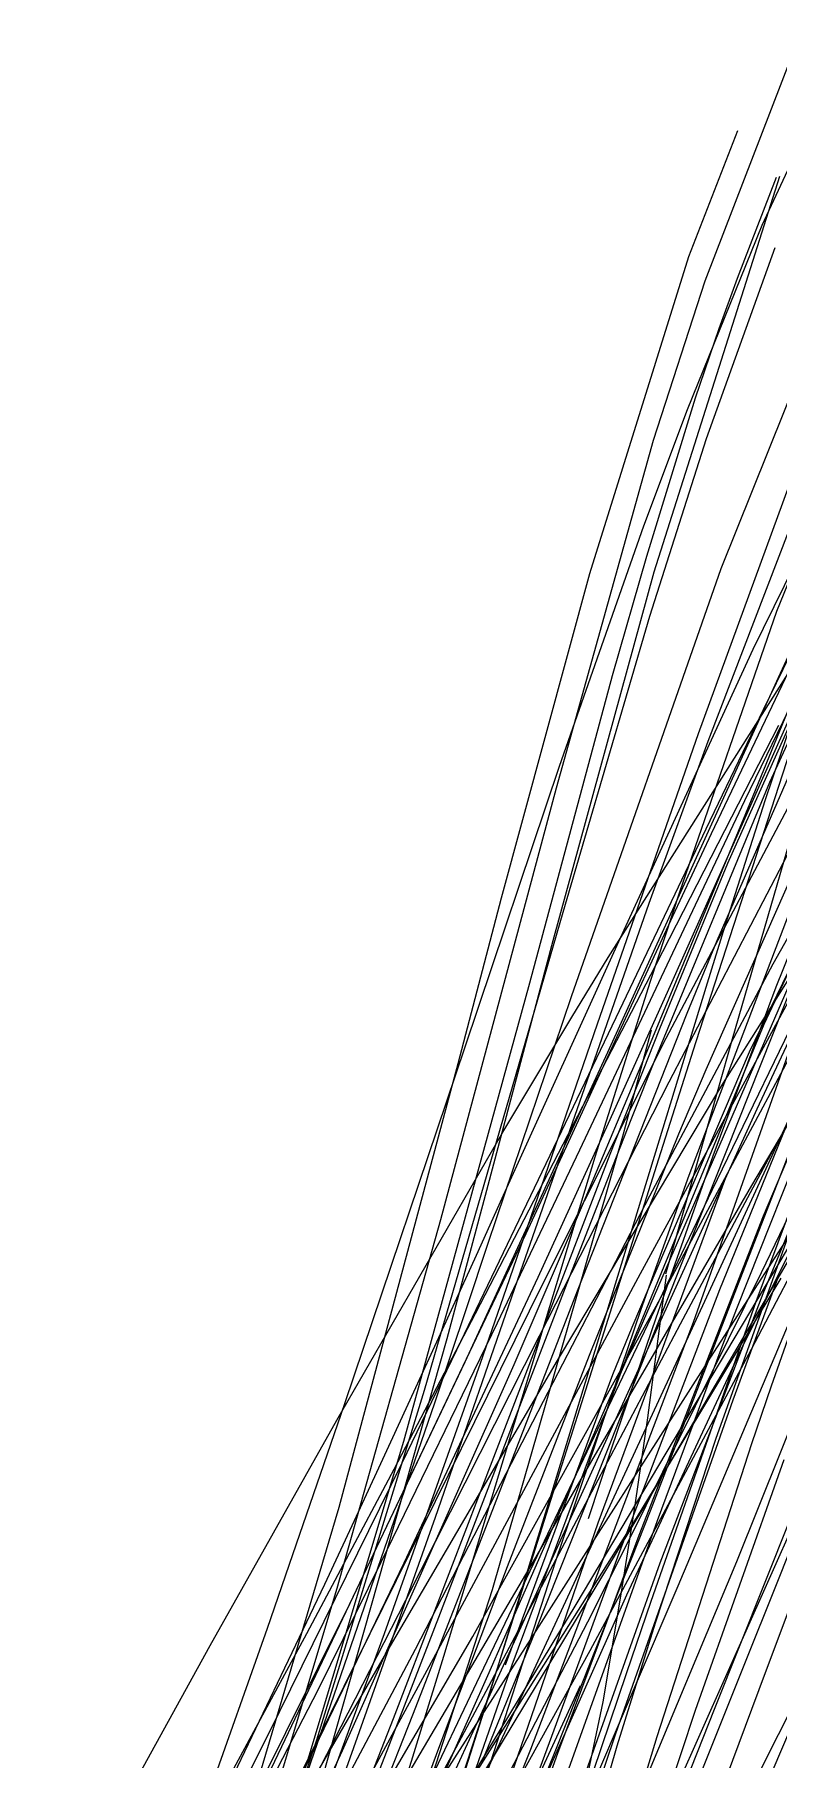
# Model space of a CAD drawing. Header units: metres. Extents: x -233 to 379, y -58 to 1087.
# Drawn here: x -97.5 to -72.3, y 344 to 402.4 of the extents above; entities that cross this region are included whole.
import ezdxf

# ---------------------------------------------------------------- set-up
doc = ezdxf.new("R2010")
doc.units = ezdxf.units.M

msp = doc.modelspace()

# ---------------------------------------------------------------- linework, layer by layer
for p, q in [((-74.743, 394.08, -1291.39), (-71.519, 402.428, -1286.358)), ((-72.808, 395.963, -1291.909), (-70.279, 401.395, -1286.993)), ((-75.291, 394.901, -1288.243), (-73.629, 399.178, -1285.993)), ((-76.466, 384.211, -1293.355), (-72.209, 397.63, -1286.746)), ((-73.646, 394.17, -1292.181), (-72.317, 397.593, -1290.124)), ((-74.193, 384.324, -1300.046), (-69.131, 396.97, -1292.374)), ((-75.333, 389.714, -1296.09), (-72.808, 395.963, -1291.909)), ((-72.307, 382.88, -1291.794), (-67.286, 395.303, -1283.171)), ((-78.65, 384.159, -1292.362), (-75.291, 394.901, -1288.243)), ((-74.698, 388.738, -1293.355), (-72.37, 395.203, -1290.194)), ((-74.265, 392.461, -1293.112), (-73.646, 394.17, -1292.181)), ((-76.489, 388.681, -1293.912), (-74.743, 394.08, -1291.39)), ((-75.064, 390.111, -1294.274), (-74.265, 392.461, -1293.112)), ((-73.108, 381.588, -1293.937), (-68.399, 391.215, -1286.023)), ((-72.255, 380.63, -1298.686), (-67.445, 391.093, -1291.834)), ((-76.715, 384.744, -1296.464), (-75.064, 390.111, -1294.274)), ((-76.815, 385.771, -1298.218), (-75.333, 389.714, -1296.09)), ((-79.775, 376.896, -1297.694), (-76.489, 388.681, -1293.912)), ((-76.618, 382.708, -1295.608), (-74.698, 388.738, -1293.355)), ((-72.765, 379.543, -1294.298), (-68.428, 388.458, -1288.705)), ((-74.97, 378.737, -1301.058), (-71.888, 387.145, -1296.844)), ((-73.39, 376.466, -1297.539), (-68.604, 386.36, -1290.626)), ((-79.671, 377.628, -1301.402), (-76.815, 385.771, -1298.218)), ((-74.636, 378.478, -1301.689), (-71.856, 385.721, -1298.055)), ((-77.875, 380.706, -1297.843), (-76.715, 384.744, -1296.464)), ((-74.52, 375.346, -1297.001), (-69.818, 385.238, -1289.909)), ((-72.69, 376.497, -1299.754), (-69.817, 385.029, -1295.905)), ((-81.636, 373.167, -1295.31), (-78.65, 384.159, -1292.362)), ((-79.89, 371.723, -1297.395), (-76.466, 384.211, -1293.355)), ((-79.273, 369.815, -1305.451), (-74.193, 384.324, -1300.046)), ((-79.55, 372.674, -1298.204), (-76.618, 382.708, -1295.608)), ((-78.023, 371.141, -1305.387), (-70.797, 382.556, -1298.144)), ((-75.593, 373.373, -1296.707), (-72.307, 382.88, -1291.794)), ((-73.976, 374.34, -1293.97), (-70.398, 382.32, -1289.126)), ((-77.607, 371.806, -1299.907), (-73.108, 381.588, -1293.937)), ((-73.108, 376.618, -1297.659), (-71.02, 381.718, -1295.48)), ((-80.686, 370.288, -1300.374), (-77.875, 380.706, -1297.843)), ((-78.032, 367.928, -1304.7), (-72.255, 380.63, -1298.686)), ((-76.055, 368.41, -1303.067), (-69.717, 380.415, -1296.77)), ((-75.049, 368.293, -1300.496), (-71.214, 380.12, -1296.947)), ((-72.543, 377.091, -1294.145), (-71.15, 380.128, -1292.28)), ((-74.701, 375.506, -1296.483), (-72.765, 379.543, -1294.298)), ((-75.911, 370.196, -1299.776), (-71.898, 379.202, -1296.137)), ((-73.839, 375.906, -1298.376), (-72.237, 379.018, -1296.401)), ((-73.811, 368.384, -1299.638), (-70.696, 379.148, -1296.549)), ((-72.74, 368.888, -1294.346), (-67.804, 379.392, -1290.18)), ((-78.384, 368.898, -1304.166), (-74.97, 378.737, -1301.058)), ((-76.635, 372.985, -1303.933), (-74.636, 378.478, -1301.689)), ((-74.328, 371.719, -1293.948), (-71.34, 378.592, -1290.373)), ((-74.17, 366.801, -1298.149), (-66.649, 378.805, -1289.511)), ((-82.877, 368.118, -1303.777), (-79.671, 377.628, -1301.402)), ((-83.693, 362.263, -1300.522), (-79.775, 376.896, -1297.694)), ((-76.759, 367.829, -1300.687), (-73.108, 376.618, -1297.659)), ((-76.4, 367.77, -1297.911), (-72.543, 377.091, -1294.145)), ((-72.439, 370.925, -1304.864), (-69.125, 376.82, -1301.268)), ((-75.066, 372.932, -1299.647), (-73.39, 376.466, -1297.539)), ((-74.056, 372.218, -1301.282), (-72.69, 376.497, -1299.754)), ((-72.33, 370.144, -1283.377), (-69.907, 376.189, -1281.022)), ((-77.75, 369.109, -1299.437), (-74.701, 375.506, -1296.483)), ((-76.411, 370.886, -1301.168), (-73.839, 375.906, -1298.376)), ((-75.961, 366.932, -1294.092), (-71.526, 375.426, -1291.208)), ((-74.709, 367.342, -1282.336), (-70.911, 375.932, -1279.236)), ((-73.235, 367.941, -1291.961), (-69.619, 375.42, -1289.759)), ((-75.83, 372.539, -1298.758), (-74.52, 375.346, -1297.001)), ((-73.088, 367.453, -1305.966), (-69.793, 375.046, -1303.707)), ((-76.278, 368.739, -1296.376), (-73.976, 374.34, -1293.97)), ((-83.105, 367.545, -1296.507), (-81.636, 373.167, -1295.31)), ((-76.587, 370.343, -1298.072), (-75.593, 373.373, -1296.707)), ((-75.281, 363.761, -1285.167), (-71.569, 373.495, -1281.729)), ((-84.255, 356.482, -1300.498), (-79.55, 372.674, -1298.204)), ((-80.992, 360.49, -1307.395), (-76.635, 372.985, -1303.933)), ((-78.991, 364.619, -1303.68), (-75.066, 372.932, -1299.647)), ((-77.785, 368.318, -1301.122), (-75.83, 372.539, -1298.758)), ((-74.661, 370.288, -1301.899), (-74.056, 372.218, -1301.282)), ((-82.14, 363.254, -1299.381), (-79.89, 371.723, -1297.395)), ((-81.513, 363.206, -1303.967), (-77.607, 371.806, -1299.907)), ((-75.35, 369.258, -1294.998), (-74.328, 371.719, -1293.948)), ((-75.194, 361.624, -1294.024), (-71.284, 371.461, -1288.072)), ((-74.499, 363.251, -1303.749), (-70.357, 371.829, -1301.406)), ((-72.766, 362.388, -1289.062), (-68.965, 371.34, -1285.572)), ((-82.517, 359.078, -1306.113), (-76.411, 370.886, -1301.168)), ((-79.259, 369.121, -1306.51), (-78.023, 371.141, -1305.387)), ((-76.616, 363.065, -1308.593), (-72.439, 370.925, -1304.864)), ((-73.311, 360.851, -1284.582), (-69.421, 370.877, -1282.041)), ((-72.973, 366.013, -1297.836), (-70.588, 371.131, -1294.262)), ((-84.954, 354.747, -1302.485), (-80.686, 370.288, -1300.374)), ((-78.462, 364.39, -1300.371), (-76.587, 370.343, -1298.072)), ((-78.016, 365.525, -1301.395), (-75.911, 370.196, -1299.776)), ((-77.296, 361.673, -1303.928), (-74.661, 370.288, -1301.899)), ((-74.463, 364.418, -1285.32), (-72.33, 370.144, -1283.377)), ((-82.09, 361.461, -1307.558), (-79.273, 369.815, -1305.451)), ((-76.934, 360.434, -1308.785), (-71.925, 369.629, -1304.582)), ((-83.16, 357.843, -1303.38), (-77.75, 369.109, -1299.437)), ((-81.594, 365.219, -1308.469), (-79.259, 369.121, -1306.51)), ((-79.07, 359.841, -1297.586), (-75.35, 369.258, -1294.998)), ((-75.132, 358.785, -1292.886), (-71.535, 368.98, -1287.921)), ((-81.472, 359.929, -1305.83), (-78.384, 368.898, -1304.166)), ((-80.203, 360.153, -1306.213), (-76.055, 368.41, -1303.067)), ((-77.962, 364.473, -1297.776), (-76.278, 368.739, -1296.376)), ((-77.501, 365.162, -1297.029), (-76.556, 368.695, -1296.281)), ((-77.332, 357.759, -1297.814), (-72.74, 368.888, -1294.346)), ((-74.301, 366.668, -1300.055), (-73.811, 368.384, -1299.638)), ((-86.954, 356.029, -1305.236), (-82.877, 368.118, -1303.777)), ((-82.872, 357.435, -1308.354), (-78.032, 367.928, -1304.7)), ((-79.364, 364.904, -1302.847), (-77.785, 368.318, -1301.122)), ((-78.9, 362.753, -1302.151), (-76.759, 367.829, -1300.687)), ((-77.213, 358.616, -1294.119), (-73.235, 367.941, -1291.961)), ((-76.243, 364.536, -1301.373), (-75.049, 368.293, -1300.496)), ((-74.407, 363.019, -1304.506), (-71.652, 368.169, -1301.623)), ((-73.156, 363.409, -1307.439), (-70.379, 368.12, -1304.924)), ((-87.148, 352.507, -1298.63), (-83.105, 367.545, -1296.507)), ((-77.225, 365.706, -1298.572), (-76.4, 367.77, -1297.911)), ((-75.635, 365.16, -1283.052), (-74.709, 367.342, -1282.336)), ((-74.232, 364.813, -1306.636), (-73.088, 367.453, -1305.966)), ((-73.013, 359.479, -1286.973), (-69.959, 367.681, -1284.566)), ((-80.348, 358.314, -1295.919), (-75.961, 366.932, -1294.092)), ((-79.744, 357.477, -1303.467), (-74.17, 366.801, -1298.149)), ((-76.077, 360.421, -1301.264), (-74.301, 366.668, -1300.055)), ((-75.653, 357.539, -1305.588), (-71.424, 366.68, -1303.311)), ((-74.24, 359.884, -1287.838), (-71.344, 367, -1284.887)), ((-73.662, 359.245, -1287.028), (-70.52, 367.178, -1284.646)), ((-74.37, 354.849, -1298.278), (-70.303, 366.24, -1295.684)), ((-72.778, 359.754, -1292.628), (-70.018, 366.425, -1290.48)), ((-80.399, 360.304, -1302.963), (-78.016, 365.525, -1301.395)), ((-77.872, 364.07, -1299.04), (-77.225, 365.706, -1298.572)), ((-75.953, 359.478, -1301.817), (-72.973, 366.013, -1297.836)), ((-87.219, 355.465, -1312.31), (-81.594, 365.219, -1308.469)), ((-81.951, 349.72, -1299.319), (-77.501, 365.162, -1297.029)), ((-80.806, 361.792, -1304.281), (-79.364, 364.904, -1302.847)), ((-78.663, 357.665, -1285.161), (-75.635, 365.16, -1283.052)), ((-73.204, 363.182, -1295.301), (-72.243, 364.97, -1294.742)), ((-81.779, 358.758, -1306.028), (-78.991, 364.619, -1303.68)), ((-81.431, 354.618, -1303.238), (-78.462, 364.39, -1300.371)), ((-81.416, 355.471, -1299.547), (-77.962, 364.473, -1297.776)), ((-78.985, 355.843, -1302.796), (-76.243, 364.536, -1301.373)), ((-77.499, 357.288, -1308.096), (-74.232, 364.813, -1306.636)), ((-76.398, 358.93, -1286.953), (-74.463, 364.418, -1285.32)), ((-74.543, 357.599, -1305.721), (-70.034, 364.598, -1302.467)), ((-79.414, 360.106, -1299.944), (-77.872, 364.07, -1299.04)), ((-78.367, 351.975, -1297.076), (-74.034, 363.69, -1295.633)), ((-76.906, 359.226, -1286.555), (-75.281, 363.761, -1285.167)), ((-76.786, 352.558, -1311.249), (-70.008, 364.136, -1306.125)), ((-73.173, 357.87, -1308.715), (-70.089, 363.75, -1306.262)), ((-72.829, 360.462, -1311.994), (-71.123, 364.005, -1310.551)), ((-83.479, 358.23, -1300.33), (-82.14, 363.254, -1299.381)), ((-82.493, 361.049, -1304.878), (-81.513, 363.206, -1303.967)), ((-76.558, 358.961, -1304.731), (-74.499, 363.251, -1303.749)), ((-75.574, 358.726, -1296.383), (-73.204, 363.182, -1295.301)), ((-74.516, 361.08, -1308.566), (-73.156, 363.409, -1307.439)), ((-81.217, 357.346, -1303.468), (-78.9, 362.753, -1302.151)), ((-80.219, 356.1, -1311.185), (-76.616, 363.065, -1308.593)), ((-76.398, 359.32, -1306.362), (-74.407, 363.019, -1304.506)), ((-73.417, 358.066, -1286.004), (-71.126, 362.648, -1283.986)), ((-72.979, 359.53, -1310.036), (-70.917, 362.996, -1308.335)), ((-87.213, 349.77, -1301.925), (-83.693, 362.263, -1300.522)), ((-76.979, 351.558, -1292.412), (-72.766, 362.388, -1289.062)), ((-86.775, 349.258, -1308.577), (-80.806, 361.792, -1304.281)), ((-82.82, 359.284, -1308.021), (-82.09, 361.461, -1307.558)), ((-80.493, 348.312, -1300.086), (-75.194, 361.624, -1294.024)), ((-80.054, 352.634, -1305.281), (-77.296, 361.673, -1303.928)), ((-83.64, 358.534, -1305.866), (-82.493, 361.049, -1304.878)), ((-78.862, 353.59, -1311.483), (-74.516, 361.08, -1308.566)), ((-75.415, 355.421, -1285.673), (-73.311, 360.851, -1284.582)), ((-84.935, 350.619, -1305.193), (-80.399, 360.304, -1302.963)), ((-83.878, 352.173, -1308.915), (-80.992, 360.49, -1307.395)), ((-83.862, 347.526, -1312.715), (-76.934, 360.434, -1308.785)), ((-77.287, 351.448, -1314.741), (-72.829, 360.462, -1311.994)), ((-76.683, 355.544, -1295.363), (-76.046, 360.372, -1294.914)), ((-75.653, 354.47, -1313.61), (-72.158, 360.275, -1311.105)), ((-73.794, 356.152, -1288.738), (-72.226, 360.385, -1287.552)), ((-82.349, 357.397, -1306.174), (-81.472, 359.929, -1305.83)), ((-82.259, 352.705, -1300.934), (-79.414, 360.106, -1299.944)), ((-82.153, 351.88, -1298.767), (-79.07, 359.841, -1297.586)), ((-81.668, 357.197, -1307.177), (-80.203, 360.153, -1306.213)), ((-77.622, 351.047, -1290.915), (-74.24, 359.884, -1287.838)), ((-76.269, 350.627, -1295.093), (-72.778, 359.754, -1292.628)), ((-72.487, 356.625, -1289.948), (-71.316, 359.961, -1289)), ((-85.282, 353.803, -1307.907), (-82.517, 359.078, -1306.113)), ((-83.903, 356.053, -1308.614), (-82.82, 359.284, -1308.021)), ((-82.618, 348.132, -1310.729), (-76.398, 359.32, -1306.362)), ((-81.376, 347.566, -1307.559), (-75.953, 359.478, -1301.817)), ((-79.795, 350.689, -1288.727), (-76.906, 359.226, -1286.555)), ((-79.109, 349.214, -1313.888), (-72.979, 359.53, -1310.036)), ((-76.566, 349.325, -1289.351), (-73.013, 359.479, -1286.973)), ((-74.191, 357.872, -1287.411), (-73.662, 359.245, -1287.028)), ((-85.718, 350.646, -1308.603), (-81.779, 358.758, -1306.028)), ((-85.321, 354.87, -1307.166), (-83.64, 358.534, -1305.866)), ((-82.361, 346.807, -1306.647), (-76.558, 358.961, -1304.731)), ((-80.642, 344.304, -1297.806), (-75.132, 358.785, -1292.886)), ((-78.798, 352.624, -1297.318), (-75.574, 358.726, -1296.383)), ((-77.886, 354.552, -1288.117), (-76.398, 358.93, -1286.953)), ((-77.867, 357.006, -1294.455), (-77.213, 358.616, -1294.119)), ((-75.655, 349.844, -1286.23), (-71.789, 359.003, -1284.428)), ((-87.713, 343.331, -1301.999), (-83.479, 358.23, -1300.33)), ((-85.011, 354.018, -1304.507), (-83.16, 357.843, -1303.38)), ((-84.888, 349.361, -1296.914), (-80.348, 358.314, -1295.919)), ((-78.638, 347.647, -1311.843), (-73.173, 357.87, -1308.715)), ((-77.397, 349.541, -1288.955), (-73.417, 358.066, -1286.004)), ((-76.358, 352.055, -1288.858), (-74.191, 357.872, -1287.411)), ((-89.438, 343.666, -1311.546), (-82.872, 357.435, -1308.354)), ((-87.035, 344.267, -1305.574), (-81.217, 357.346, -1303.468)), ((-85.602, 348.226, -1306.722), (-82.349, 357.397, -1306.174)), ((-85.479, 347.67, -1307.926), (-79.744, 357.477, -1303.467)), ((-82.106, 346.808, -1309.319), (-77.499, 357.288, -1308.096)), ((-81.437, 350.501, -1286.833), (-78.663, 357.665, -1285.161)), ((-81.279, 347.169, -1300.367), (-77.332, 357.759, -1297.814)), ((-80.543, 348.2, -1309.083), (-74.543, 357.599, -1305.721)), ((-76.665, 355.351, -1306.069), (-75.653, 357.539, -1305.588)), ((-73.212, 348.623, -1288.276), (-69.168, 357.734, -1286.664)), ((-86.971, 346.443, -1309.714), (-81.668, 357.197, -1307.177)), ((-81.508, 347.17, -1296.06), (-77.867, 357.006, -1294.455)), ((-87.9, 344.623, -1301.334), (-84.255, 356.482, -1300.498)), ((-84.551, 347.699, -1313.557), (-80.219, 356.1, -1311.185)), ((-77.763, 344.835, -1291.276), (-73.794, 356.152, -1288.738)), ((-73.668, 350.674, -1288.142), (-71.442, 356.217, -1287.141)), ((-73.158, 354.671, -1290.478), (-72.487, 356.625, -1289.948)), ((-88.709, 350.904, -1305.525), (-86.954, 356.029, -1305.236)), ((-88.213, 343.525, -1309.835), (-83.903, 356.053, -1308.614)), ((-81.166, 348.972, -1303.519), (-78.985, 355.843, -1302.796)), ((-77.111, 352.576, -1295.594), (-76.683, 355.544, -1295.363)), ((-91.517, 347.817, -1314.642), (-87.219, 355.465, -1312.31)), ((-85.3, 345.353, -1300.268), (-81.416, 355.471, -1299.547)), ((-80.831, 346.375, -1307.615), (-76.665, 355.351, -1306.069)), ((-76.595, 352.392, -1286.204), (-75.415, 355.421, -1285.673)), ((-74.424, 345.666, -1292.416), (-70.711, 354.98, -1290.028)), ((-89.497, 339.665, -1303.334), (-84.954, 354.747, -1302.485)), ((-86.619, 352.062, -1308.071), (-85.321, 354.87, -1307.166)), ((-83.593, 347.465, -1304.832), (-81.431, 354.618, -1303.238)), ((-78.693, 352.129, -1288.717), (-77.886, 354.552, -1288.117)), ((-77.07, 352.133, -1314.518), (-75.653, 354.47, -1313.61)), ((-76.419, 348.588, -1299.472), (-74.37, 354.849, -1298.278)), ((-76.366, 344.736, -1292.759), (-73.158, 354.671, -1290.478)), ((-89.152, 345.596, -1306.464), (-85.011, 354.018, -1304.507)), ((-86.981, 350.59, -1308.877), (-85.282, 353.803, -1307.907)), ((-75.065, 345.633, -1296.546), (-72.066, 354.13, -1295.546)), ((-80.554, 350.674, -1312.452), (-78.862, 353.59, -1311.483)), ((-83.769, 348.778, -1301.225), (-82.259, 352.705, -1300.934)), ((-82.074, 346.103, -1305.887), (-80.054, 352.634, -1305.281)), ((-82.068, 346.449, -1297.763), (-78.798, 352.624, -1297.318)), ((-91.224, 338.769, -1299.767), (-87.148, 352.507, -1298.63)), ((-87.624, 349.9, -1308.718), (-86.619, 352.062, -1308.071)), ((-87.21, 342.777, -1309.905), (-83.878, 352.173, -1308.915)), ((-85.057, 339.471, -1318.029), (-77.07, 352.133, -1314.518)), ((-82.606, 342.906, -1314.322), (-76.786, 352.558, -1311.249)), ((-79.841, 342.301, -1290.791), (-76.358, 352.055, -1288.858)), ((-79.072, 346.106, -1287.092), (-76.595, 352.392, -1286.204)), ((-77.58, 349.557, -1295.793), (-77.111, 352.576, -1295.594)), ((-72.691, 346.912, -1293.818), (-70.577, 352.56, -1292.705)), ((-72.304, 349.948, -1290.185), (-71.44, 352.106, -1289.783)), ((-84.644, 345.468, -1299.186), (-82.153, 351.88, -1298.767)), ((-81.981, 341.492, -1298.141), (-78.367, 351.975, -1297.076)), ((-79.727, 344.174, -1294.297), (-76.979, 351.558, -1292.412)), ((-78.713, 348.623, -1315.453), (-77.287, 351.448, -1314.741)), ((-89.57, 348.413, -1305.599), (-88.709, 350.904, -1305.525)), ((-81.178, 341.388, -1293.668), (-77.622, 351.047, -1290.915)), ((-89.98, 340.211, -1306.808), (-84.935, 350.619, -1305.193)), ((-88.24, 348.225, -1309.531), (-86.981, 350.59, -1308.877)), ((-87.856, 346.322, -1309.753), (-85.718, 350.646, -1308.603)), ((-87.347, 339.153, -1314.951), (-80.554, 350.674, -1312.452)), ((-83.73, 344.432, -1288.024), (-81.437, 350.501, -1286.833)), ((-83.145, 340.35, -1290.753), (-79.795, 350.689, -1288.727)), ((-80.173, 339.603, -1297.442), (-76.269, 350.627, -1295.093)), ((-78.388, 339.381, -1289.554), (-73.668, 350.674, -1288.142)), ((-73.471, 341.18, -1291.433), (-69.547, 350.411, -1290.499)), ((-92.228, 340.276, -1310.926), (-87.624, 349.9, -1308.718)), ((-89.859, 340.973, -1302.504), (-87.213, 349.77, -1301.925)), ((-86.03, 337.111, -1300.559), (-81.951, 349.72, -1299.319)), ((-79.963, 339.789, -1287.569), (-75.655, 349.844, -1286.23)), ((-73.415, 347.161, -1290.652), (-72.304, 349.948, -1290.185)), ((-91.895, 338.954, -1311.01), (-86.775, 349.258, -1308.577)), ((-88.787, 341.74, -1297.199), (-84.888, 349.361, -1296.914)), ((-86.046, 337.748, -1316.69), (-79.109, 349.214, -1313.888)), ((-81.123, 341.171, -1291.15), (-77.397, 349.541, -1288.955)), ((-78.197, 345.91, -1295.991), (-77.58, 349.557, -1295.793)), ((-77.396, 346.903, -1289.86), (-76.566, 349.325, -1289.351)), ((-84.555, 346.741, -1301.317), (-83.769, 348.778, -1301.225)), ((-82.277, 341.79, -1316.749), (-78.713, 348.623, -1315.453)), ((-82.267, 345.534, -1303.774), (-81.166, 348.972, -1303.519)), ((-77.718, 344.416, -1300.18), (-76.419, 348.588, -1299.472)), ((-75.691, 343.061, -1288.997), (-73.212, 348.623, -1288.276)), ((-92.064, 341.387, -1305.487), (-89.57, 348.413, -1305.599)), ((-91.646, 341.927, -1310.976), (-88.24, 348.225, -1309.531)), ((-88.447, 338.143, -1313.578), (-82.618, 348.132, -1310.729)), ((-88.415, 340.591, -1306.642), (-85.602, 348.226, -1306.722)), ((-87.234, 337.749, -1311.729), (-80.543, 348.2, -1309.083)), ((-82.31, 343.852, -1301.82), (-80.493, 348.312, -1300.086)), ((-97.469, 337.015, -1316.978), (-91.517, 347.817, -1314.642)), ((-92.007, 336.43, -1311.834), (-85.479, 347.67, -1307.926)), ((-91.643, 334.393, -1315.933), (-84.551, 347.699, -1313.557)), ((-86.45, 342.746, -1313.84), (-83.862, 347.526, -1312.715)), ((-86.158, 339.151, -1306.157), (-83.593, 347.465, -1304.832)), ((-83.88, 338.189, -1313.792), (-78.638, 347.647, -1311.843)), ((-83.436, 343.087, -1309.418), (-81.376, 347.566, -1307.559)), ((-87.222, 336.633, -1307.593), (-82.361, 346.807, -1306.647)), ((-86.545, 341.634, -1301.32), (-84.555, 346.741, -1301.317)), ((-84.055, 339.212, -1301.883), (-81.279, 347.169, -1300.367)), ((-83.21, 344.317, -1309.53), (-82.106, 346.808, -1309.319)), ((-79.548, 340.523, -1291.021), (-77.396, 346.903, -1289.86)), ((-77.445, 337.09, -1291.851), (-73.415, 347.161, -1290.652)), ((-74.305, 342.58, -1294.532), (-72.691, 346.912, -1293.818)), ((-73.823, 341.693, -1294.056), (-71.195, 346.913, -1293.551)), ((-94.136, 334.159, -1311.936), (-87.856, 346.322, -1309.753)), ((-87.853, 344.658, -1310.07), (-86.971, 346.443, -1309.714)), ((-84.738, 338.017, -1308.631), (-80.831, 346.375, -1307.615)), ((-83.174, 344.367, -1297.836), (-82.068, 346.449, -1297.763)), ((-83.015, 337.698, -1302.081), (-78.969, 346.471, -1301.653)), ((-92.008, 339.877, -1307.506), (-89.152, 345.596, -1306.464)), ((-84.286, 339.134, -1306.204), (-82.074, 346.103, -1305.887)), ((-80.567, 334.612, -1296.361), (-78.197, 345.91, -1295.991)), ((-79.817, 344.233, -1287.324), (-79.072, 346.106, -1287.092)), ((-77.269, 338.476, -1293.86), (-74.424, 345.666, -1292.416)), ((-76.733, 340.598, -1296.993), (-75.065, 345.633, -1296.546)), ((-88.722, 336.639, -1300.09), (-85.3, 345.353, -1300.268)), ((-87.827, 337.436, -1299.086), (-84.644, 345.468, -1299.186)), ((-83.825, 340.732, -1303.99), (-82.267, 345.534, -1303.774)), ((-92.354, 335.684, -1311.361), (-87.853, 344.658, -1310.07)), ((-92.082, 332.105, -1301.575), (-87.9, 344.623, -1301.334)), ((-85.233, 340.412, -1288.715), (-83.73, 344.432, -1288.024)), ((-80.135, 336.11, -1301.336), (-77.718, 344.416, -1300.18)), ((-79.794, 333.498, -1294.772), (-76.366, 344.736, -1292.759)), ((-79.698, 339.17, -1292.336), (-77.763, 344.835, -1291.276)), ((-89.351, 339.188, -1306.149), (-87.035, 344.267, -1305.574)), ((-88.138, 335.184, -1297.479), (-83.174, 344.367, -1297.836)), ((-84.037, 342.46, -1309.662), (-83.21, 344.317, -1309.53)), ((-83.925, 334.231, -1288.169), (-79.817, 344.233, -1287.324)), ((-83.143, 338.114, -1299.455), (-80.642, 344.304, -1297.806)), ((-82.227, 337.308, -1295.77), (-79.727, 344.174, -1294.297))]:
    msp.add_line(p, q)

doc.saveas('drawing.dxf')
